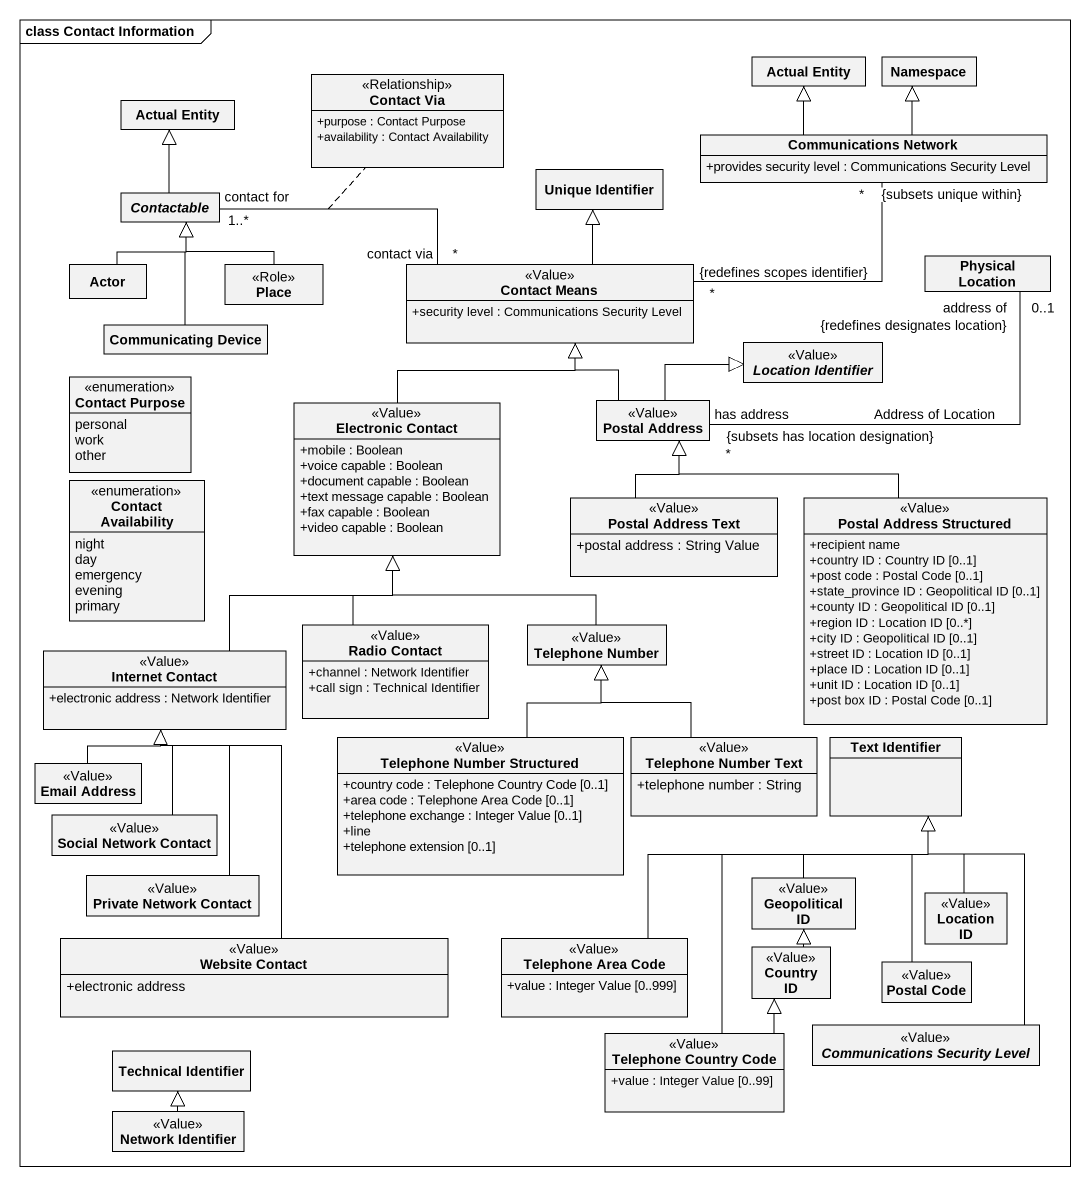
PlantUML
@startuml
mainframe class Contact Information
hide circle
hide empty members
skinparam classAttributeIconSize 0
class "Contact Via" as Contact_Via <<Relationship>> {
  +purpose : Contact Purpose
  +availability : Contact Availability
}
class "Actual Entity" as Actual_Entity
class "Namespace" as Namespace_
class "Actual Entity" as Actual_Entity_2
class "Communications Network" as Communications_Network {
  +provides security level : Communications Security Level
}
abstract class Contactable
class "Unique Identifier" as Unique_Identifier
class "Actor" as Actor_
class Place <<Role>>
class "Contact Means" as Contact_Means <<Value>> {
  +security level : Communications Security Level
}
class "Physical Location" as Physical_Location
class "Communicating Device" as Communicating_Device
abstract class "Location Identifier" as Location_Identifier <<Value>>
enum "Contact Purpose" as Contact_Purpose {
  personal
  work
  other
}
class "Electronic Contact" as Electronic_Contact <<Value>> {
  +mobile : Boolean
  +voice capable : Boolean
  +document capable : Boolean
  +text message capable : Boolean
  +fax capable : Boolean
  +video capable : Boolean
}
class "Postal Address" as Postal_Address <<Value>>
enum "Contact Availability" as Contact_Availability {
  night
  day
  emergency
  evening
  primary
}
class "Postal Address Text" as Postal_Address_Text <<Value>> {
  +postal address : String Value
}
class "Postal Address Structured" as Postal_Address_Structured <<Value>> {
  +recipient name
  +country ID : Country ID [0..1]
  +post code : Postal Code [0..1]
  +state_province ID : Geopolitical ID [0..1]
  +county ID : Geopolitical ID [0..1]
  +region ID : Location ID [0..*]
  +city ID : Geopolitical ID [0..1]
  +street ID : Location ID [0..1]
  +place ID : Location ID [0..1]
  +unit ID : Location ID [0..1]
  +post box ID : Postal Code [0..1]
}
class "Radio Contact" as Radio_Contact <<Value>> {
  +channel : Network Identifier
  +call sign : Technical Identifier
}
class "Telephone Number" as Telephone_Number <<Value>>
class "Internet Contact" as Internet_Contact <<Value>> {
  +electronic address : Network Identifier
}
class "Telephone Number Structured" as Telephone_Number_Structured <<Value>> {
  +country code : Telephone Country Code [0..1]
  +area code : Telephone Area Code [0..1]
  +telephone exchange : Integer Value [0..1]
  +line
  +telephone extension [0..1]
}
class "Telephone Number Text" as Telephone_Number_Text <<Value>> {
  +telephone number : String
}
class "Text Identifier" as Text_Identifier
class "Email Address" as Email_Address <<Value>>
class "Social Network Contact" as Social_Network_Contact <<Value>>
class "Private Network Contact" as Private_Network_Contact <<Value>>
class "Geopolitical ID" as Geopolitical_ID <<Value>>
class "Location ID" as Location_ID <<Value>>
class "Website Contact" as Website_Contact <<Value>> {
  +electronic address
}
class "Telephone Area Code" as Telephone_Area_Code <<Value>> {
  +value : Integer Value [0..999]
}
class "Country ID" as Country_ID <<Value>>
class "Postal Code" as Postal_Code <<Value>>
abstract class "Communications Security Level" as Communications_Security <<Value>>
class "Technical Identifier" as Technical_Identifier
class "Telephone Country Code" as Telephone_Country_Code <<Value>> {
  +value : Integer Value [0..99]
}
class "Network Identifier" as Network_Identifier <<Value>>
Communications_Network -up-|> Actual_Entity
Communications_Network -up-|> Namespace_
Communications_Network "*\n{subsets unique within}" -left- "*\n{redefines scopes identifier}" Contact_Means
Contactable -up-|> Actual_Entity_2
Contactable "contact for\n1..*" -right- "contact via\n*" Contact_Means
(Contactable, Contact_Means) .. Contact_Via
Actor_ -up-|> Contactable
Place -up-|> Contactable
Contact_Means -up-|> Unique_Identifier
Physical_Location "address of\n{redefines designates location}\n0..1" -left- "has address\n{subsets has location designation}\n*" Postal_Address : Address of Location
Communicating_Device -up-|> Contactable
Electronic_Contact -up-|> Contact_Means
Postal_Address -up-|> Contact_Means
Postal_Address -right-|> Location_Identifier
Postal_Address_Text -up-|> Postal_Address
Postal_Address_Structured -up-|> Postal_Address
Radio_Contact -up-|> Electronic_Contact
Telephone_Number -up-|> Electronic_Contact
Internet_Contact -up-|> Electronic_Contact
Telephone_Number_Structured -up-|> Telephone_Number
Telephone_Number_Text -up-|> Telephone_Number
Email_Address -up-|> Internet_Contact
Social_Network_Contact -up-|> Internet_Contact
Private_Network_Contact -up-|> Internet_Contact
Geopolitical_ID -up-|> Text_Identifier
Location_ID -up-|> Text_Identifier
Website_Contact -up-|> Internet_Contact
Telephone_Area_Code -up-|> Text_Identifier
Country_ID -up-|> Geopolitical_ID
Postal_Code -up-|> Text_Identifier
Communications_Security -up-|> Text_Identifier
Telephone_Country_Code -up-|> Text_Identifier
Telephone_Country_Code -up-|> Country_ID
Network_Identifier -up-|> Technical_Identifier
@enduml
